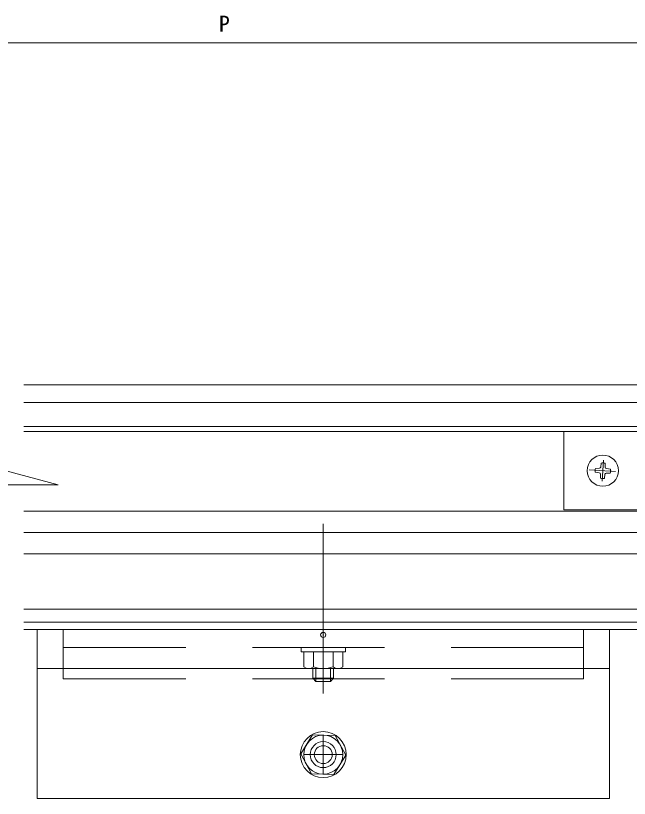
# Model space of a CAD drawing. Units: millimetres, scale not verified. Extents: x -1262 to 1261, y -891 to 891.
# Drawn here: x 618 to 853.9, y -618.9 to -318 of the extents above; entities that cross this region are included whole.
import ezdxf
from ezdxf.enums import TextEntityAlignment as Align

# ---------------------------------------------------------------- set-up
doc = ezdxf.new("R2010")
doc.units = ezdxf.units.MM
doc.header["$LTSCALE"] = 4
doc.header["$PDMODE"] = 32
doc.header["$PDSIZE"] = 2
doc.linetypes.add('USER1', pattern=[19.1, 12.7, -6.4])
doc.linetypes.add('USER2', pattern=[51, 31.8, -6.4, 6.4, -6.4])
doc.layers.add('0-1_CSLAYER2', color=7, linetype='Continuous', lineweight=18)
doc.layers.add('0-2_金物', color=6, linetype='Continuous', lineweight=18)
doc.styles.add('ＭＳ ゴシック', font='')
doc.styles.get('ＭＳ ゴシック').set_extended_font_data('MS Gothic')

# ---------------------------------------------------------------- blocks, each defined once
blk = doc.blocks.new('D58')
at = {"layer": '0-1_CSLAYER2', "lineweight": 9}
blk.add_line((5908.799, 466.107), (6414.519, 466.107), dxfattribs=at)
at = {"layer": '0-1_CSLAYER2', "style": 'ＭＳ ゴシック'}
blk.add_text('P', height=6.158, dxfattribs=at).set_placement((6159.559, 468.507), align=Align.BOTTOM_LEFT)

msp = doc.modelspace()

# ---------------------------------------------------------------- linework, layer by layer
at = {"layer": '0-1_CSLAYER2'}
msp.add_line((933.956, -466.758), (621.09, -466.758), dxfattribs=at)
at = {"layer": '0-1_CSLAYER2', "color": 3}
for p, q in [((900.736, -475.958), (621.09, -475.958)), ((900.736, -477.958), (621.09, -477.958)), ((900.736, -508.458), (621.09, -508.458)), ((900.736, -516.658), (621.09, -516.658)), ((900.736, -524.958), (621.09, -524.958)), ((900.736, -546.158), (621.09, -546.158)), ((900.736, -551.158), (621.09, -551.158)), ((900.736, -553.958), (621.09, -553.958))]:
    msp.add_line(p, q, dxfattribs=at)
at = {"layer": '0-1_CSLAYER2'}
msp.add_lwpolyline([(933.956, -466.758), (933.956, -459.958), (621.09, -459.958)], dxfattribs=at)
at = {"layer": '0-2_金物', "color": 7}
for p, q in [((843.139, -490.018), (842.922, -491.573)), ((844.637, -490.096), (844.691, -491.665)), ((840.874, -492.057), (842.444, -492.003)), ((846.676, -492.361), (845.121, -492.144)), ((840.796, -493.555), (842.351, -493.772)), ((842.835, -495.819), (842.781, -494.25)), ((844.333, -495.898), (844.55, -494.343)), ((846.597, -493.859), (845.028, -493.913)), ((626.236, -553.958), (626.236, -618.908)), ((846.236, -553.958), (626.236, -553.958)), ((846.236, -553.958), (846.236, -618.908)), ((727.736, -562.558), (727.736, -560.958)), ((744.736, -560.958), (727.736, -560.958)), ((727.736, -562.558), (744.736, -562.558)), ((728.736, -562.558), (728.736, -568.336)), ((728.736, -562.558), (743.736, -562.558)), ((732.489, -562.558), (732.489, -568.336)), ((739.984, -562.558), (739.984, -568.336)), ((743.736, -562.558), (743.736, -568.336)), ((744.736, -562.558), (744.736, -560.958)), ((846.236, -568.958), (626.236, -568.958)), ((730.613, -569.058), (741.86, -569.058)), ((732.236, -569.058), (732.236, -572.758)), ((733.436, -569.058), (733.436, -573.958)), ((739.036, -569.058), (739.036, -573.958)), ((740.236, -569.058), (740.236, -572.758)), ((732.236, -572.758), (740.236, -572.758)), ((732.236, -572.758), (733.436, -573.958)), ((733.436, -573.958), (739.036, -573.958)), ((740.236, -572.758), (739.036, -573.958)), ((626.236, -618.908), (846.236, -618.908))]:
    msp.add_line(p, q, dxfattribs=at)
at = {"layer": '0-2_金物', "color": 7, "linetype": 'USER2'}
for p, q in [((843.945, -488.963), (843.527, -496.952)), ((848.661, -493.216), (838.446, -492.681)), ((846.968, -493.127), (847.019, -493.13)), ((736.236, -513.361), (736.236, -578.646)), ((736.236, -594.608), (736.236, -609.608)), ((728.736, -602.108), (743.736, -602.108))]:
    msp.add_line(p, q, dxfattribs=at)
at = {"layer": '0-2_金物', "linetype": 'USER1'}
for p, q in [((636.236, -553.958), (636.236, -572.954)), ((836.236, -553.958), (836.236, -572.954)), ((836.236, -560.958), (636.236, -560.958)), ((836.236, -572.954), (636.236, -572.954))]:
    msp.add_line(p, q, dxfattribs=at)
at = {"layer": '0-2_金物', "color": 4}
msp.add_lwpolyline([(903.736, -477.958), (828.736, -477.958), (828.736, -507.958), (903.736, -507.958)], close=True, dxfattribs=at)
at = {"layer": '0-2_金物', "color": 7}
msp.add_lwpolyline([(605.086, -490.614), (634.249, -498.428), (578.526, -498.428), (603.754, -505.188)], dxfattribs=at)
msp.add_lwpolyline([(740.34, -609.734), (731.683, -609.475), (727.58, -601.848), (732.133, -594.481), (740.789, -594.741), (744.893, -602.368)], close=True, dxfattribs=at)
for centre, radius in [((843.736, -492.958), 6), ((736.236, -602.108), 8.834), ((736.236, -602.108), 7.5), ((736.236, -602.108), 5), ((736.236, -602.108), 3.438)]:
    msp.add_circle(centre, radius, dxfattribs=at)
for centre, radius, start, end in [((843.736, -492.958), 3, 72.52249, 101.47751), ((843.736, -492.958), 3, 162.52249, 191.47751), ((842.426, -491.504), 0.5, 271.95933, 352.04067), ((845.19, -491.648), 0.5, 181.95933, 262.04067), ((843.736, -492.958), 3, 342.52249, 11.47751), ((842.282, -494.267), 0.5, 1.95933, 82.04067), ((843.736, -492.958), 3, 252.52249, 281.47751), ((845.045, -494.412), 0.5, 91.95933, 172.04067), ((730.613, -566.258), 2.8, 227.92498, 312.07502), ((736.236, -558.969), 10.089, 248.19746, 291.80254), ((741.86, -566.258), 2.8, 227.92498, 312.07502)]:
    msp.add_arc(centre, radius, start, end, dxfattribs=at)
msp.add_point((736.236, -556.058), dxfattribs=at)

# ---------------------------------------------------------------- block references
at = {"layer": '0-1_CSLAYER2'}
msp.add_blockref('D58', (-5463.443, -794.558), dxfattribs=at)

doc.saveas('drawing.dxf')
